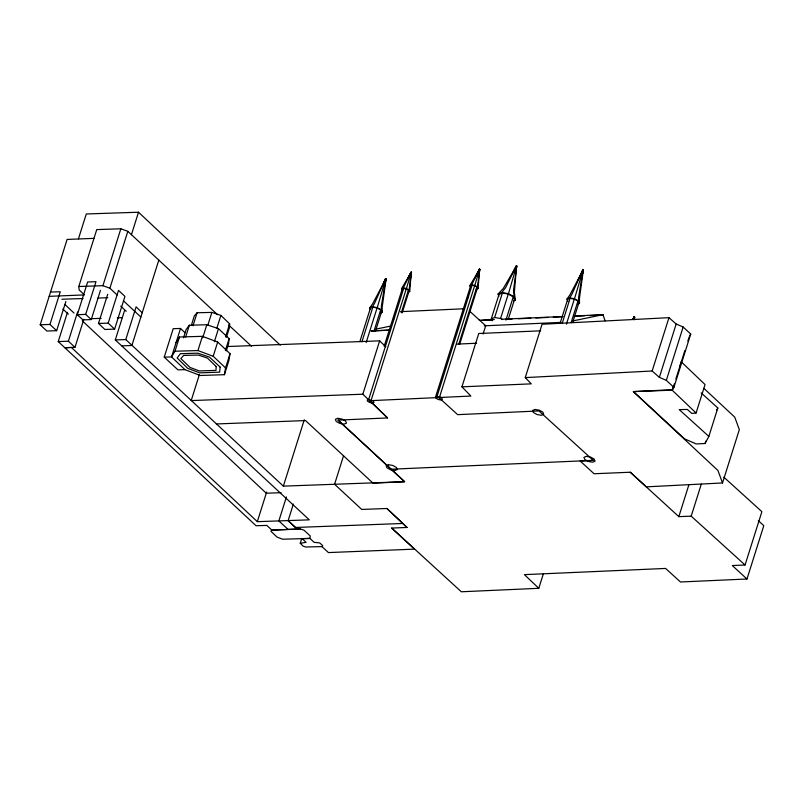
<?xml version="1.0" encoding="UTF-8"?>
<svg xmlns="http://www.w3.org/2000/svg" width="804" height="804" viewBox="0 0 804 804"><rect width="100%" height="100%" fill="white"/><g stroke="black" fill="none" stroke-linecap="round" stroke-linejoin="round"><path stroke-width="1.21" d="M380.392 313.017L382.212 312.284L381.277 309.912L381.448 305.51L385.84 278.837L372.533 303.982L369.679 307.922L370.302 309.51M577.654 304.143L579.483 303.409L578.548 301.038L578.719 296.636L583.101 269.963L569.795 295.108L566.951 299.048L567.885 301.43M191.332 325.399L194.317 315.922L197.091 312.746L211.864 312.404L220.889 315.409L229.642 323.901L229.441 327.71L226.447 337.198M407.919 292.254L409.708 291.54L411.276 272.214L401.518 288.686L402.121 290.244M476.269 289.199L478.058 288.485L479.626 269.159L469.868 285.631L470.481 287.189M498.902 296.254L498.038 294.063L503.274 288.485L516.58 265.853L514.359 292.344L515.384 300.103L513.495 300.867M183.503 337.841L186.116 329.539L189.362 325.228L206.829 324.736L218.477 328.665L229.12 338.635L228.587 343.69L226.346 350.805M409.708 291.54L409.095 289.983L411.467 272.325M478.058 288.485L477.445 286.927L479.817 269.27M516.771 265.953L513.525 290.244L514.088 296.807L515.384 300.103M386.091 278.978L382.171 307.339L382.212 312.284M583.352 270.104L579.433 298.465L579.483 303.409M634.386 319.62L634.426 316.876L632.838 319.077M184.99 332.705L180.528 328.464L173.212 328.685L164.237 357.137L177.925 369.85L184.95 369.649L200.266 375.478L224.406 374.694L225.552 367.91L230.034 353.68L217.683 342.042L202.417 336.333L179.473 336.997L176.036 342.695M230.034 353.68L228.899 360.473L224.406 374.694M515.816 271.069L516.811 266.064M634.255 319.429L634.668 317.017M410.512 277.42L411.507 272.435M478.862 274.375L479.857 269.38M384.744 285.229L386.141 279.119M582.498 273.943L583.413 270.244M634.065 319.65L634.728 317.168M514.088 296.807L508.47 293.681L516.58 265.853M381.277 309.912L377.227 307.651L385.84 278.837M578.548 301.038L574.488 298.776L583.101 269.963M409.095 289.983L406.442 288.505L411.276 272.214M477.445 286.927L474.792 285.45L479.626 269.159M633.703 319.248L634.426 316.876M65.858 301.48L56.652 330.685L46.863 331.027L40.2 324.786L67.114 239.441L93.887 238.356M56.652 330.685L49.948 324.454L60.26 291.741L50.511 292.073M78.43 238.868L86.279 213.975L138.509 212.226L280.254 345.157M301.751 538.459L300.234 543.253L303.078 546.087L305.771 547.011L321.952 546.599L322.756 545.675L319.711 542.931L314.073 542.318L309.972 538.429L310.254 535.956L304.073 530.248L300.505 528.992L271.782 530.087L266.848 525.414L256.054 525.736L58.24 341.599L67.456 312.394M83.576 294.073L79.134 289.902L78.802 286.505L96.741 229.602L120.851 228.788L127.836 231.321L217.552 314.696M83.837 319.258L74.993 347.308L68.38 341.197L77.596 311.992M91.254 319.57L82.882 319.881L77.325 314.706L87.636 281.983L95.998 281.681L85.686 314.394L91.254 319.57L100.46 290.355M78.802 286.505L102.912 285.691L120.851 228.788M114.62 329.117L108.198 323.118L118.52 290.395L124.942 296.405L114.62 329.117L104.902 329.479L98.48 323.469L107.696 294.264M117.173 294.998L109.887 288.214L127.836 231.321M131.414 234.748L138.509 212.226M74.993 347.308L64.893 347.71L71.415 347.469L257.32 521.665L309.299 519.846L115.294 339.931L124.509 310.726M540.69 330.826L478.752 333.499L461.938 386.835L470.873 396.06L369.89 400.693L387.548 417.939L338.072 420.11L404.633 481.707L283.36 486.139L125.776 339.569L136.097 306.857L142.197 312.776M158.8 260.144L131.886 345.489L121.917 345.861M180.528 328.464L171.553 356.916L184.95 369.649M164.237 357.137L171.553 356.916L174.981 351.227L179.473 336.997M185.623 337.077L189.362 325.228M192.98 325.781L197.091 312.746M174.981 351.227L197.935 350.554L202.417 336.333M202.719 337.78L206.829 324.736M207.754 325.449L211.864 312.404M199.422 374.503L191.201 400.583L362.835 394.211L387.548 417.939M216.778 328.444L220.889 315.409M214.367 341.7L218.477 328.665M225.552 367.91L213.201 356.262L217.683 342.042M225.532 336.936L229.642 323.901M225.381 350.484L229.12 338.635M257.32 521.665L266.657 492.038M283.36 486.139L304.294 419.758M286.405 496.993L278.847 520.952L288.164 529.454L300.505 528.992M288.123 520.66L297.219 529.112L288.123 520.66L293.359 504.068M359.86 341.64L370.403 308.173L372.825 307.198L377.076 307.932L380.664 309.932L381.488 312.032L375.468 331.158M361.9 341.861L372.825 307.198M366.152 342.584L377.076 307.932M373.88 331.439L380.664 309.932M362.835 394.211L379.649 340.866L226.808 346.544M343.549 455.798L334.585 484.249L361.72 509.434L386.935 508.5L407.045 527.464L391.689 528.057L414.522 549.132L328.434 552.579L321.952 546.599M384.151 346.293L402.241 288.937L403.708 288.345L408.482 290.003L408.985 291.289L402.201 312.796M393.317 320.092L394.452 316.505M368.674 399.477L373.438 401.136L373.95 402.412L372.473 403.005L369.89 402.563L367.699 401.347L367.197 400.07L368.674 399.477L403.708 288.345M371.257 399.92L406.301 288.787M401.327 312.706L408.482 290.003M435.547 397.015L437.024 396.422L439.607 396.864L441.798 398.08L442.3 399.367L440.823 399.96L438.24 399.508L436.049 398.292L435.547 397.015L470.591 285.882L472.059 285.289L474.651 285.732L476.832 286.948L477.335 288.234L459.627 344.393M467.325 299.118L468.451 295.53M437.024 396.422L472.059 285.289M439.607 396.864L474.651 285.732M458.752 344.313L476.832 286.948M483.083 334.052L485.696 325.751L469.546 311.078M492.058 320.796L491.294 318.846L499.003 294.395L502.369 293.048L508.279 294.053L513.274 296.837L514.419 299.771L508.178 319.56M491.294 318.846L494.661 317.49L502.369 293.048M502.57 319.62L500.57 318.505L508.279 294.053M505.927 320.123L513.274 296.837M461.938 386.835L531.303 383.85L525.253 377.599L542.067 324.253L668.968 317.67L676.174 324.012L683.149 327.007L690.726 334.052L673.903 387.397L672.506 389.699L633.361 391.598L717.942 470.501L722.515 482.963L646.285 486.852L630.286 472.229L594.066 473.747L580.096 460.963L593.272 460.37L538.951 410.944L457.667 414.663L438.823 397.538M560.137 323.198L567.674 299.299L570.086 298.324L574.337 299.058L577.925 301.058L578.759 303.158L572.729 322.283M562.177 323.419L570.086 298.324M566.428 324.153L574.337 299.058M571.152 322.565L577.925 301.058M391.689 528.057L461.335 591.774L538.791 588.307L543.283 574.076M673.903 387.397L666.335 380.352L659.36 377.357L652.144 371.006L668.968 317.67M659.36 377.357L676.174 324.012M666.335 380.352L683.149 327.007M681.149 361.74L705.048 384.553L696.083 413.005L672.174 390.181L672.928 387.819M679.651 366.483L680.777 362.926M672.506 389.699L674.375 383.779M675.873 379.036L679.983 365.991M680.737 363.619L684.847 350.584M687.832 341.097L688.958 337.539M723.801 477.134L761.88 511.666L745.057 565.001L691.199 516.158L678.837 516.65L688.927 484.641M672.174 390.181L633.361 391.598L684.536 438.853L696.224 443.939L705.058 443.506L705.801 441.135M705.058 443.506L708.857 436.411L717.821 407.96L701.168 392.895M691.199 516.158L701.289 484.159M722.515 482.963L739.328 429.617L734.755 417.165L703.842 388.312M538.791 588.307L524.389 574.639L665.611 568.438L680.475 581.985L746.976 579.001L763.8 525.655L758.293 520.62M582.166 272.636L582.639 269.983M385.538 278.787L374.634 303.138L372.423 306.826L369.679 307.922M582.81 269.913L571.895 294.264L569.684 297.952L566.951 299.048M633.14 319.037L634.125 316.826M383.397 283.47L385.377 278.857M578.126 280.184L582.699 270.124M632.999 319.278L633.954 316.897M411.055 272.184L403.306 287.963L401.518 288.686M479.405 269.129L471.657 284.917L469.868 285.631M516.359 265.812L505.686 287.51L501.827 292.535L498.038 294.063M407.658 279.048L410.924 272.234M474.903 278.234L479.284 269.179M512.952 272.687L516.228 265.863M716.736 409.99L717.821 407.96M689.329 336.363L690.726 334.052M376.161 329.077L390.865 326.012M573.081 320.876L602.97 314.696L605.111 320.836M300.234 543.253L306.093 542.358L302.153 538.62L309.972 538.429L282.626 539.213L277.008 537.082L270.888 531.193L271.782 530.087L288.164 529.454M696.083 413.005L691.802 413.417L687.299 409.437L679.239 409.638L708.857 436.411M525.253 377.599L652.144 371.006M400.432 311.671L464.34 308.746M479.325 320.243L494.309 319.57M501.807 319.238L563.001 316.495M574.247 315.992L602.97 314.696M482.098 320.384L492.088 319.942M505.827 319.319L512.068 319.037M518.309 318.756L530.801 318.203M535.796 317.972L548.288 317.419M553.283 317.188L562.026 316.796M574.518 316.243L584.508 315.791M589.503 315.57L603.241 314.957M371.368 330.886L388.935 330.102M484.289 325.821L560.83 322.394M456.873 344.132L476.601 343.228M371.056 330.987L389.608 330.173M391.729 469.194L593.272 460.37M745.057 565.001L732.303 565.554L746.976 579.001M49.175 296.344L84.47 294.907M58.24 341.599L68.38 341.197M216.376 423.959L305.53 420.572L373.056 483.194L404.633 481.707L338.072 420.11M77.325 314.706L85.686 314.394M98.48 323.469L108.198 323.118M295.5 527.474L403.035 523.464M115.294 339.931L125.776 339.569M281.139 492.701L266.285 493.224L82.259 320.776M61.858 299.239L83.003 298.535M97.917 298.033L107.867 297.701M91.234 318.685L101.153 318.354M117.283 317.821L122.248 317.65M40.2 324.786L49.948 324.454M569.684 297.952L574.488 298.776M471.657 284.917L474.792 285.45M501.827 292.535L508.47 293.681M634.557 317.228L634.014 317.037M385.98 279.189L385.428 278.998M403.306 287.963L406.442 288.505M494.661 317.49L500.57 318.505M372.423 306.826L377.227 307.651M102.912 285.691L109.887 288.214M197.935 350.554L213.201 356.262M630.286 472.229L678.837 516.65M228.567 324.927L251.521 346.233M62.893 309.068L68.38 314.163M123.555 300.927L140.861 317.037M120.751 306.153L126.228 311.299M64.863 304.475L74.018 313.047M386.935 508.5L407.045 527.464M379.649 340.866L385.83 346.795M216.186 366.574L215.985 370.383L199.251 370.925L190.035 367.438L180.86 358.594L183.634 355.418L198.407 355.077L207.432 358.081L216.186 366.574M220.145 367.086L219.623 372.141L199.663 372.855L187.654 368.312L177.151 357.991L180.397 353.68L197.864 353.187L209.502 357.107L220.145 367.086M337.791 418.331L335.368 419.306L336.193 421.407L339.78 423.417L344.032 424.14L346.454 423.165L345.63 421.065L342.042 419.065L337.791 418.331M388.563 464.742L386.141 465.717L386.975 467.817L390.563 469.817L394.814 470.551L397.226 469.576L396.402 467.476L392.814 465.466L388.563 464.742M535.052 409.457L532.63 410.432L533.454 412.532L537.052 414.532L541.293 415.266L543.715 414.291L542.891 412.191L539.303 410.181L535.052 409.457M586.367 456.37L583.955 457.345L584.779 459.446L588.367 461.456L592.618 462.179L595.04 461.205L594.206 459.104L590.618 457.104L586.367 456.37"/></g></svg>
